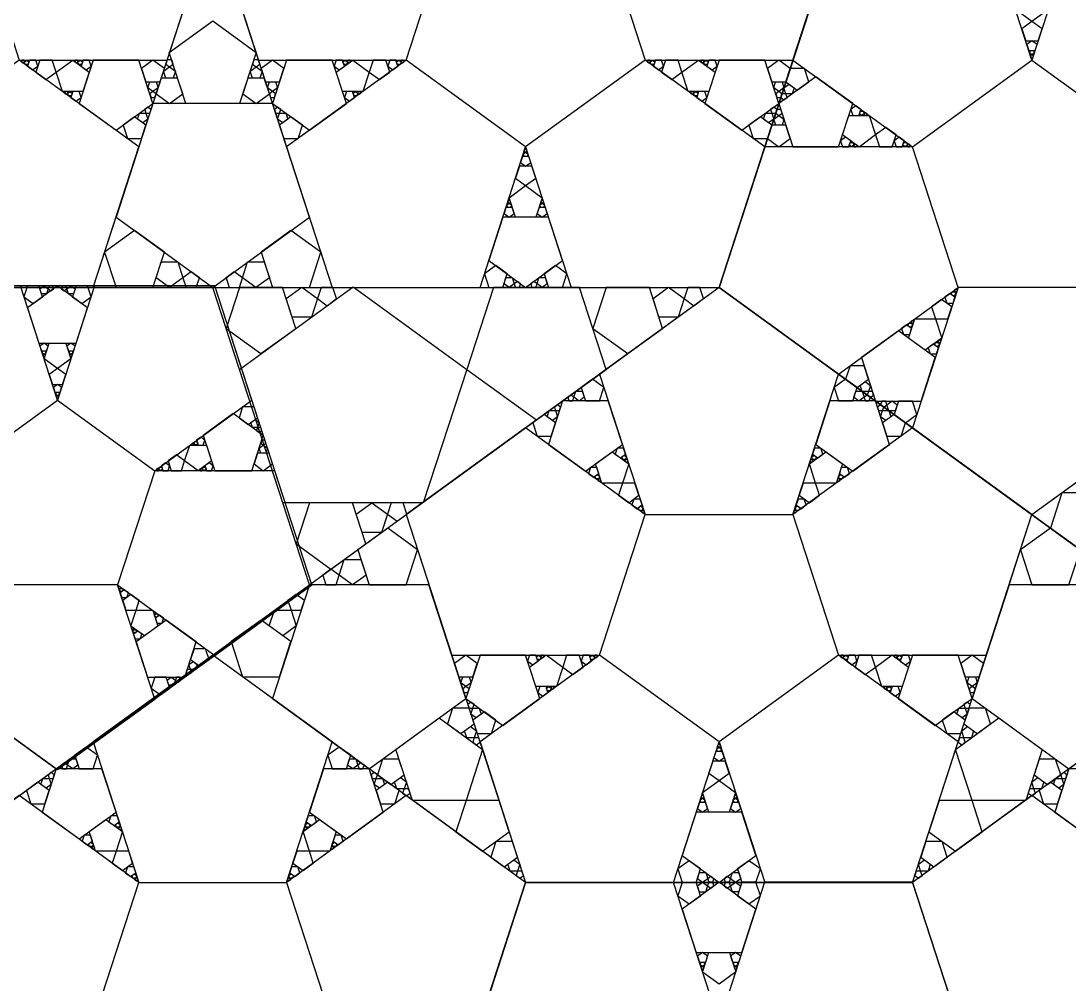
# Model space of a CAD drawing. Header units: inches. Extents: x -578 to 126, y -85 to 118.
# Drawn here: x -345.25 to -327.5, y -70.55 to -54.23 of the extents above; entities that cross this region are included whole.
import ezdxf

# ---------------------------------------------------------------- set-up
doc = ezdxf.new("R2010")
doc.units = ezdxf.units.IN
doc.header["$MEASUREMENT"] = 0
doc.layers.add('drawing', color=7, linetype='Continuous')

msp = doc.modelspace()

# ---------------------------------------------------------------- linework, layer by layer
for points in [[(-310.974, -42.43), (-305.674, -58.742), (-319.55, -68.823), (-333.425, -58.742), (-328.125, -42.43)], [(-337.952, -52.511), (-335.45, -52.511), (-334.676, -54.891), (-336.701, -56.362), (-338.725, -54.891)], [(-326.1, -56.362), (-326.874, -58.742), (-329.376, -58.742), (-330.149, -56.362), (-328.125, -54.892)], [(-343.613, -63.783), (-345.647, -63.783), (-346.276, -61.848), (-344.63, -60.652), (-342.984, -61.848)], [(-333.425, -66.444), (-335.45, -64.973), (-334.676, -62.593), (-332.174, -62.593), (-331.401, -64.973)], [(-339.977, -71.203), (-342.001, -72.674), (-344.025, -71.203), (-343.252, -68.823), (-340.75, -68.823)], [(-330.15, -68.823), (-328.125, -75.054), (-333.425, -78.905), (-338.725, -75.054), (-336.701, -68.823)]]:
    msp.add_lwpolyline(points, close=True)
at = {"layer": 'drawing'}
for points in [[(-328.125, -42.43), (-342.001, -32.349), (-355.877, -42.43), (-350.577, -58.742), (-333.425, -58.742)], [(-342.001, -32.349), (-355.877, -42.43), (-350.577, -58.742), (-333.425, -58.742), (-328.125, -42.43)], [(-310.973, -42.431), (-328.124, -42.43), (-333.425, -58.742), (-319.55, -68.824), (-305.674, -58.743)], [(-347.301, -48.661), (-352.601, -52.512), (-350.577, -58.742), (-344.025, -58.742), (-342.001, -52.512)], [(-347.301, -48.661), (-352.601, -52.511), (-350.577, -58.742), (-344.025, -58.742), (-342.001, -52.511)], [(-342.001, -52.512), (-339.977, -58.742), (-333.425, -58.742), (-331.401, -52.512), (-336.701, -48.661)], [(-342.001, -52.511), (-339.977, -58.742), (-333.425, -58.742), (-331.401, -52.511), (-336.701, -48.661)], [(-345.277, -54.891), (-342.774, -54.891), (-342.001, -52.511), (-344.025, -51.041), (-346.05, -52.511)], [(-337.952, -52.511), (-339.977, -51.041), (-342.001, -52.511), (-341.228, -54.891), (-338.725, -54.891)], [(-334.676, -54.891), (-332.174, -54.891), (-331.401, -52.511), (-333.425, -51.041), (-335.45, -52.511)], [(-324.849, -52.512), (-331.4, -52.512), (-333.425, -58.742), (-328.125, -62.593), (-322.825, -58.742)], [(-324.849, -52.512), (-331.4, -52.512), (-333.425, -58.742), (-328.125, -62.593), (-322.825, -58.742)], [(-328.125, -54.892), (-328.898, -52.512), (-331.4, -52.512), (-332.174, -54.891), (-330.149, -56.362)], [(-326.1, -56.362), (-324.076, -54.892), (-324.849, -52.512), (-327.352, -52.512), (-328.125, -54.892)], [(-327.844, -54.032), (-328.125, -54.236), (-328.406, -54.032), (-328.298, -53.702), (-327.951, -53.702)], [(-342.736, -54.762), (-342.001, -54.228), (-341.265, -54.762), (-341.546, -55.627), (-342.456, -55.627)], [(-327.952, -54.361), (-328.125, -54.236), (-328.297, -54.361), (-328.231, -54.564), (-328.018, -54.564)], [(-328.039, -54.626), (-328.125, -54.564), (-328.211, -54.626), (-328.178, -54.728), (-328.072, -54.728)], [(-328.086, -54.773), (-328.125, -54.801), (-328.164, -54.773), (-328.149, -54.728), (-328.101, -54.728)], [(-328.101, -54.819), (-328.125, -54.801), (-328.149, -54.819), (-328.14, -54.846), (-328.11, -54.846)], [(-347.301, -56.362), (-346.528, -58.742), (-344.025, -58.742), (-343.252, -56.362), (-345.277, -54.891)], [(-345.214, -54.937), (-345.191, -54.919), (-345.2, -54.891), (-345.229, -54.891), (-345.238, -54.919)], [(-345.176, -54.965), (-345.191, -54.919), (-345.152, -54.891), (-345.113, -54.919), (-345.128, -54.965)], [(-345.051, -55.055), (-344.965, -54.993), (-344.998, -54.891), (-345.104, -54.891), (-345.137, -54.993)], [(-344.825, -55.219), (-344.653, -55.094), (-344.719, -54.891), (-344.932, -54.891), (-344.998, -55.094)], [(-344.546, -55.424), (-344.653, -55.094), (-344.372, -54.89), (-344.091, -55.094), (-344.199, -55.424)], [(-344.308, -54.937), (-344.284, -54.919), (-344.293, -54.891), (-344.323, -54.891), (-344.332, -54.919)], [(-344.269, -54.965), (-344.284, -54.919), (-344.245, -54.891), (-344.207, -54.919), (-344.222, -54.965)], [(-343.639, -56.081), (-343.013, -55.627), (-343.252, -54.891), (-344.025, -54.891), (-344.264, -55.627)], [(-343.639, -56.081), (-343.013, -55.627), (-343.252, -54.891), (-344.025, -54.891), (-344.264, -55.627)], [(-344.144, -55.055), (-344.058, -54.993), (-344.091, -54.891), (-344.198, -54.891), (-344.231, -54.993)], [(-342.82, -55.032), (-343.013, -54.891), (-343.206, -55.032), (-343.133, -55.259), (-342.894, -55.259)], [(-342.836, -55.079), (-342.734, -55.005), (-342.633, -55.079), (-342.672, -55.198), (-342.797, -55.198)], [(-342.796, -54.96), (-342.734, -55.005), (-342.672, -54.96), (-342.696, -54.887), (-342.773, -54.887)], [(-341.369, -55.079), (-341.268, -55.005), (-341.166, -55.079), (-341.205, -55.198), (-341.33, -55.198)], [(-341.33, -54.96), (-341.268, -55.005), (-341.205, -54.96), (-341.229, -54.887), (-341.306, -54.887)], [(-340.795, -55.032), (-340.989, -54.891), (-341.182, -55.032), (-341.108, -55.259), (-340.869, -55.259)], [(-340.75, -54.891), (-340.989, -55.627), (-340.363, -56.081), (-339.738, -55.627), (-339.977, -54.891)], [(-338.725, -54.891), (-340.75, -56.362), (-339.977, -58.742), (-337.474, -58.742), (-336.701, -56.362)], [(-339.911, -54.891), (-339.944, -54.993), (-339.857, -55.055), (-339.771, -54.993), (-339.804, -54.891)], [(-339.63, -54.89), (-339.349, -55.094), (-339.456, -55.424), (-339.803, -55.424), (-339.911, -55.094)], [(-339.756, -54.891), (-339.718, -54.919), (-339.733, -54.965), (-339.78, -54.965), (-339.795, -54.919)], [(-339.709, -54.891), (-339.718, -54.919), (-339.694, -54.937), (-339.67, -54.919), (-339.679, -54.891)], [(-339.283, -54.891), (-339.349, -55.094), (-339.176, -55.219), (-339.004, -55.094), (-339.07, -54.891)], [(-339.004, -54.891), (-339.037, -54.993), (-338.951, -55.055), (-338.865, -54.993), (-338.898, -54.891)], [(-338.85, -54.891), (-338.811, -54.919), (-338.826, -54.965), (-338.874, -54.965), (-338.889, -54.919)], [(-338.802, -54.891), (-338.811, -54.919), (-338.787, -54.937), (-338.764, -54.919), (-338.773, -54.891)], [(-336.701, -56.362), (-335.928, -58.742), (-333.425, -58.742), (-332.652, -56.362), (-334.676, -54.891)], [(-334.614, -54.937), (-334.591, -54.919), (-334.6, -54.891), (-334.629, -54.891), (-334.638, -54.919)], [(-334.576, -54.965), (-334.591, -54.919), (-334.552, -54.891), (-334.513, -54.919), (-334.528, -54.965)], [(-334.451, -55.055), (-334.365, -54.993), (-334.398, -54.891), (-334.504, -54.891), (-334.537, -54.993)], [(-334.225, -55.219), (-334.053, -55.094), (-334.119, -54.891), (-334.332, -54.891), (-334.398, -55.094)], [(-333.946, -55.424), (-334.053, -55.094), (-333.772, -54.89), (-333.491, -55.094), (-333.598, -55.424)], [(-333.708, -54.937), (-333.684, -54.919), (-333.693, -54.891), (-333.722, -54.891), (-333.731, -54.919)], [(-333.669, -54.965), (-333.684, -54.919), (-333.645, -54.891), (-333.607, -54.919), (-333.621, -54.965)], [(-333.039, -56.081), (-332.413, -55.627), (-332.652, -54.891), (-333.425, -54.891), (-333.664, -55.627)], [(-333.039, -56.081), (-332.413, -55.627), (-332.652, -54.891), (-333.425, -54.891), (-333.664, -55.627)], [(-333.544, -55.055), (-333.458, -54.993), (-333.491, -54.891), (-333.598, -54.891), (-333.63, -54.993)], [(-332.22, -55.032), (-332.413, -54.891), (-332.606, -55.032), (-332.532, -55.259), (-332.294, -55.259)], [(-342.96, -55.463), (-342.734, -55.627), (-342.509, -55.463), (-342.595, -55.198), (-342.874, -55.198)], [(-341.493, -55.463), (-341.268, -55.627), (-341.042, -55.463), (-341.128, -55.198), (-341.407, -55.198)], [(-331.787, -55.172), (-332.413, -55.627), (-332.174, -56.362), (-331.401, -56.362), (-331.162, -55.627)], [(-331.787, -55.172), (-332.413, -55.627), (-332.174, -56.362), (-331.401, -56.362), (-331.162, -55.627)], [(-331.907, -55.259), (-331.98, -55.032), (-332.219, -55.032), (-332.293, -55.259), (-332.1, -55.4)], [(-342.926, -55.361), (-343.013, -55.424), (-343.1, -55.361), (-343.067, -55.259), (-342.959, -55.259)], [(-340.902, -55.361), (-340.989, -55.424), (-341.076, -55.361), (-341.042, -55.259), (-340.935, -55.259)], [(-332.326, -55.361), (-332.413, -55.424), (-332.5, -55.361), (-332.467, -55.259), (-332.359, -55.259)], [(-332.186, -55.463), (-332.294, -55.463), (-332.327, -55.361), (-332.24, -55.298), (-332.153, -55.361)], [(-344.481, -55.469), (-344.457, -55.452), (-344.466, -55.424), (-344.496, -55.424), (-344.505, -55.452)], [(-344.443, -55.498), (-344.457, -55.452), (-344.419, -55.424), (-344.38, -55.452), (-344.395, -55.498)], [(-344.318, -55.588), (-344.231, -55.526), (-344.264, -55.424), (-344.371, -55.424), (-344.404, -55.526)], [(-342.96, -55.463), (-343.013, -55.424), (-343.066, -55.463), (-343.046, -55.526), (-342.98, -55.526)], [(-340.935, -55.463), (-340.989, -55.424), (-341.042, -55.463), (-341.022, -55.526), (-340.956, -55.526)], [(-339.738, -55.424), (-339.77, -55.526), (-339.684, -55.588), (-339.598, -55.526), (-339.631, -55.424)], [(-339.583, -55.424), (-339.545, -55.452), (-339.559, -55.498), (-339.607, -55.498), (-339.622, -55.452)], [(-339.536, -55.424), (-339.545, -55.452), (-339.521, -55.469), (-339.497, -55.452), (-339.506, -55.424)], [(-333.881, -55.469), (-333.857, -55.452), (-333.866, -55.424), (-333.896, -55.424), (-333.905, -55.452)], [(-333.842, -55.498), (-333.857, -55.452), (-333.818, -55.424), (-333.78, -55.452), (-333.795, -55.498)], [(-333.717, -55.588), (-333.631, -55.526), (-333.664, -55.424), (-333.771, -55.424), (-333.804, -55.526)], [(-332.36, -55.463), (-332.413, -55.424), (-332.466, -55.463), (-332.446, -55.526), (-332.38, -55.526)], [(-332.273, -55.526), (-332.294, -55.463), (-332.359, -55.463), (-332.38, -55.526), (-332.327, -55.564)], [(-343.639, -57.552), (-342.001, -58.742), (-340.363, -57.552), (-340.989, -55.627), (-343.013, -55.627)], [(-343.639, -57.552), (-342.001, -58.742), (-340.363, -57.552), (-340.989, -55.627), (-343.013, -55.627)], [(-343.153, -55.728), (-343.132, -55.791), (-343.066, -55.791), (-343.046, -55.728), (-343.099, -55.689)], [(-340.935, -55.791), (-340.87, -55.791), (-340.849, -55.728), (-340.903, -55.689), (-340.956, -55.728)], [(-332.552, -55.728), (-332.532, -55.791), (-332.466, -55.791), (-332.446, -55.728), (-332.499, -55.689)], [(-332.466, -55.791), (-332.413, -55.829), (-332.359, -55.791), (-332.38, -55.728), (-332.446, -55.728)], [(-331.108, -55.666), (-331.194, -55.728), (-331.162, -55.829), (-331.055, -55.829), (-331.022, -55.728)], [(-343.519, -55.995), (-343.445, -56.222), (-343.206, -56.222), (-343.133, -55.995), (-343.326, -55.854)], [(-343.24, -55.791), (-343.132, -55.791), (-343.099, -55.893), (-343.186, -55.956), (-343.273, -55.893)], [(-340.903, -55.893), (-340.87, -55.791), (-340.762, -55.791), (-340.729, -55.893), (-340.816, -55.956)], [(-340.795, -56.222), (-340.556, -56.222), (-340.483, -55.995), (-340.676, -55.854), (-340.869, -55.995)], [(-332.919, -55.995), (-332.845, -56.222), (-332.606, -56.222), (-332.532, -55.995), (-332.726, -55.854)], [(-332.639, -55.791), (-332.532, -55.791), (-332.499, -55.893), (-332.586, -55.956), (-332.673, -55.893)], [(-332.5, -55.892), (-332.413, -55.829), (-332.326, -55.892), (-332.359, -55.995), (-332.466, -55.995)], [(-330.88, -55.829), (-330.773, -56.16), (-331.054, -56.364), (-331.335, -56.16), (-331.227, -55.829)], [(-330.983, -55.756), (-330.969, -55.802), (-331.007, -55.83), (-331.046, -55.802), (-331.031, -55.756)], [(-330.945, -55.784), (-330.969, -55.802), (-330.96, -55.829), (-330.93, -55.829), (-330.921, -55.802)], [(-332.606, -56.222), (-332.413, -56.362), (-332.219, -56.222), (-332.293, -55.995), (-332.532, -55.995)], [(-330.6, -56.035), (-330.773, -56.16), (-330.707, -56.362), (-330.494, -56.362), (-330.428, -56.16)], [(-331.281, -56.198), (-331.368, -56.261), (-331.335, -56.362), (-331.228, -56.362), (-331.195, -56.261)], [(-330.375, -56.198), (-330.461, -56.261), (-330.428, -56.362), (-330.322, -56.362), (-330.289, -56.261)], [(-336.725, -56.435), (-336.701, -56.452), (-336.677, -56.435), (-336.686, -56.407), (-336.716, -56.407)], [(-330.149, -56.362), (-332.652, -56.362), (-333.425, -58.742), (-331.401, -60.213), (-329.376, -58.742)], [(-331.157, -56.289), (-331.142, -56.334), (-331.18, -56.363), (-331.219, -56.334), (-331.204, -56.289)], [(-331.118, -56.317), (-331.142, -56.334), (-331.133, -56.362), (-331.103, -56.362), (-331.094, -56.334)], [(-330.25, -56.289), (-330.235, -56.334), (-330.274, -56.363), (-330.313, -56.334), (-330.298, -56.289)], [(-330.211, -56.317), (-330.235, -56.334), (-330.226, -56.362), (-330.197, -56.362), (-330.188, -56.334)], [(-336.787, -56.627), (-336.701, -56.69), (-336.615, -56.627), (-336.648, -56.526), (-336.754, -56.526)], [(-336.74, -56.481), (-336.701, -56.452), (-336.662, -56.481), (-336.677, -56.526), (-336.725, -56.526)], [(-336.873, -56.893), (-336.701, -57.018), (-336.528, -56.893), (-336.594, -56.69), (-336.807, -56.69)], [(-336.982, -57.222), (-336.701, -57.018), (-336.42, -57.222), (-336.527, -57.552), (-336.875, -57.552)], [(-337.02, -57.343), (-336.981, -57.315), (-336.942, -57.343), (-336.957, -57.388), (-337.005, -57.388)], [(-337.005, -57.297), (-336.981, -57.315), (-336.957, -57.297), (-336.966, -57.27), (-336.996, -57.27)], [(-336.459, -57.343), (-336.421, -57.315), (-336.382, -57.343), (-336.397, -57.388), (-336.445, -57.388)], [(-336.444, -57.297), (-336.421, -57.315), (-336.397, -57.297), (-336.406, -57.27), (-336.435, -57.27)], [(-337.067, -57.49), (-336.981, -57.552), (-336.895, -57.49), (-336.928, -57.388), (-337.034, -57.388)], [(-336.507, -57.49), (-336.421, -57.552), (-336.335, -57.49), (-336.367, -57.388), (-336.474, -57.388)], [(-337.326, -58.288), (-336.701, -58.742), (-336.075, -58.288), (-336.314, -57.552), (-337.088, -57.552)], [(-337.326, -58.288), (-336.701, -58.742), (-336.075, -58.288), (-336.314, -57.552), (-337.088, -57.552)], [(-343.326, -57.779), (-343.832, -58.147), (-343.639, -58.742), (-343.013, -58.742), (-342.82, -58.147)], [(-340.363, -58.742), (-340.17, -58.147), (-340.676, -57.779), (-341.182, -58.147), (-340.989, -58.742)], [(-342.592, -58.311), (-342.505, -58.578), (-342.733, -58.743), (-342.96, -58.578), (-342.873, -58.311)], [(-341.269, -58.743), (-341.497, -58.578), (-341.41, -58.311), (-341.129, -58.311), (-341.042, -58.578)], [(-337.207, -58.374), (-337.4, -58.515), (-337.326, -58.742), (-337.088, -58.742), (-337.014, -58.515)], [(-336.075, -58.742), (-336.001, -58.515), (-336.195, -58.374), (-336.388, -58.515), (-336.314, -58.742)], [(-342.366, -58.477), (-342.505, -58.578), (-342.452, -58.742), (-342.28, -58.742), (-342.226, -58.578)], [(-341.55, -58.742), (-341.497, -58.578), (-341.636, -58.477), (-341.775, -58.578), (-341.722, -58.742)], [(-336.927, -58.577), (-336.894, -58.68), (-336.98, -58.743), (-337.067, -58.68), (-337.034, -58.577)], [(-336.421, -58.743), (-336.508, -58.68), (-336.475, -58.577), (-336.368, -58.577), (-336.335, -58.68)], [(-340.321, -63.783), (-341.967, -58.717), (-347.293, -58.717), (-348.939, -63.783), (-344.63, -66.913)], [(-347.301, -58.742), (-348.939, -63.783), (-344.651, -66.898), (-340.363, -63.783), (-342.001, -58.742)], [(-347.301, -58.742), (-348.939, -63.783), (-344.651, -66.898), (-340.363, -63.783), (-342.001, -58.742)], [(-344.63, -60.652), (-345.259, -58.717), (-347.293, -58.717), (-347.922, -60.652), (-346.276, -61.848)], [(-333.425, -58.742), (-347.301, -68.823), (-342.001, -85.135), (-324.85, -85.135), (-319.55, -68.823)], [(-333.425, -58.742), (-347.301, -68.823), (-342.001, -85.135), (-324.85, -85.135), (-319.549, -68.823)], [(-345.139, -58.717), (-345.199, -58.902), (-345.041, -59.016), (-344.884, -58.902), (-344.944, -58.717)], [(-344.121, -59.087), (-344.63, -58.717), (-345.139, -59.087), (-344.944, -59.685), (-344.316, -59.685)], [(-344.121, -59.087), (-344.63, -58.717), (-345.139, -59.087), (-344.944, -59.685), (-344.316, -59.685)], [(-344.857, -58.717), (-344.787, -58.768), (-344.814, -58.851), (-344.901, -58.851), (-344.928, -58.768)], [(-344.77, -58.717), (-344.787, -58.768), (-344.743, -58.8), (-344.7, -58.768), (-344.717, -58.717)], [(-342.984, -61.848), (-341.338, -60.652), (-341.967, -58.717), (-344.001, -58.717), (-344.63, -60.652)], [(-344.517, -58.8), (-344.473, -58.768), (-344.49, -58.717), (-344.543, -58.717), (-344.56, -58.768)], [(-344.446, -58.851), (-344.473, -58.768), (-344.403, -58.717), (-344.332, -58.768), (-344.359, -58.851)], [(-344.219, -59.016), (-344.061, -58.902), (-344.121, -58.717), (-344.316, -58.717), (-344.376, -58.902)], [(-341.55, -58.742), (-341.775, -59.436), (-341.185, -59.865), (-340.594, -59.436), (-340.82, -58.742)], [(-339.624, -58.732), (-337.699, -60.131), (-338.434, -62.394), (-340.814, -62.394), (-341.55, -60.131)], [(-340.493, -58.741), (-340.227, -58.933), (-340.329, -59.245), (-340.656, -59.245), (-340.758, -58.933)], [(-340.165, -58.742), (-340.227, -58.933), (-340.065, -59.052), (-339.902, -58.933), (-339.964, -58.742)], [(-330.15, -68.823), (-328.125, -62.593), (-333.425, -58.742), (-338.725, -62.593), (-336.701, -68.823)], [(-330.15, -68.823), (-328.125, -62.593), (-333.425, -58.742), (-338.725, -62.593), (-336.701, -68.823)], [(-337.247, -58.742), (-337.699, -60.131), (-336.517, -60.989), (-335.336, -60.131), (-335.787, -58.742)], [(-336.84, -58.641), (-336.894, -58.68), (-336.873, -58.742), (-336.807, -58.742), (-336.787, -58.68)], [(-336.529, -58.742), (-336.508, -58.68), (-336.561, -58.641), (-336.615, -58.68), (-336.594, -58.742)], [(-335.336, -58.742), (-335.561, -59.436), (-334.971, -59.865), (-334.381, -59.436), (-334.606, -58.742)], [(-332.174, -62.593), (-331.401, -60.213), (-333.425, -58.742), (-335.45, -60.213), (-334.676, -62.593)], [(-334.279, -58.741), (-334.014, -58.933), (-334.115, -59.245), (-334.443, -59.245), (-334.544, -58.933)], [(-333.952, -58.742), (-334.014, -58.933), (-333.851, -59.052), (-333.688, -58.933), (-333.75, -58.742)], [(-329.376, -58.742), (-330.149, -61.122), (-328.125, -62.593), (-326.101, -61.122), (-326.874, -58.742)], [(-329.602, -58.906), (-329.569, -59.007), (-329.462, -59.007), (-329.429, -58.906), (-329.516, -58.843)], [(-329.477, -58.815), (-329.429, -58.815), (-329.414, -58.861), (-329.453, -58.889), (-329.492, -58.861)], [(-329.438, -58.787), (-329.429, -58.815), (-329.4, -58.815), (-329.391, -58.787), (-329.415, -58.77)], [(-329.827, -59.07), (-329.761, -59.273), (-329.548, -59.273), (-329.483, -59.07), (-329.655, -58.945)], [(-330.109, -59.273), (-329.761, -59.273), (-329.654, -59.603), (-329.935, -59.807), (-330.216, -59.603)], [(-330.335, -59.439), (-330.302, -59.54), (-330.196, -59.54), (-330.163, -59.439), (-330.249, -59.376)], [(-330.21, -59.348), (-330.163, -59.348), (-330.148, -59.394), (-330.187, -59.422), (-330.225, -59.394)], [(-330.172, -59.32), (-330.163, -59.348), (-330.133, -59.348), (-330.124, -59.32), (-330.148, -59.303)], [(-331.014, -59.932), (-330.775, -60.668), (-330.002, -60.668), (-329.763, -59.932), (-330.388, -59.478)], [(-331.014, -59.932), (-330.775, -60.668), (-330.002, -60.668), (-329.763, -59.932), (-330.388, -59.478)], [(-329.718, -59.65), (-329.709, -59.677), (-329.68, -59.677), (-329.671, -59.65), (-329.695, -59.632)], [(-344.788, -59.736), (-344.858, -59.685), (-344.928, -59.736), (-344.901, -59.818), (-344.814, -59.818)], [(-344.826, -59.855), (-344.858, -59.878), (-344.889, -59.855), (-344.877, -59.818), (-344.838, -59.818)], [(-344.402, -59.953), (-344.63, -60.119), (-344.858, -59.953), (-344.771, -59.685), (-344.489, -59.685)], [(-344.332, -59.736), (-344.402, -59.685), (-344.472, -59.736), (-344.446, -59.818), (-344.359, -59.818)], [(-344.371, -59.855), (-344.402, -59.878), (-344.434, -59.855), (-344.422, -59.818), (-344.383, -59.818)], [(-329.882, -59.768), (-329.849, -59.87), (-329.742, -59.87), (-329.71, -59.768), (-329.796, -59.706)], [(-329.757, -59.677), (-329.709, -59.677), (-329.695, -59.723), (-329.733, -59.751), (-329.772, -59.723)], [(-344.838, -59.892), (-344.858, -59.878), (-344.877, -59.892), (-344.87, -59.915), (-344.846, -59.915)], [(-344.383, -59.892), (-344.402, -59.878), (-344.422, -59.892), (-344.414, -59.915), (-344.39, -59.915)], [(-344.49, -60.221), (-344.63, -60.119), (-344.77, -60.221), (-344.717, -60.386), (-344.543, -60.386)], [(-330.968, -60.073), (-331.207, -60.073), (-331.281, -60.3), (-331.088, -60.44), (-330.895, -60.3)], [(-335.45, -60.667), (-335.376, -60.44), (-335.569, -60.3), (-335.763, -60.44), (-335.689, -60.667)], [(-331.281, -60.3), (-331.475, -60.44), (-331.401, -60.667), (-331.162, -60.667), (-331.088, -60.44)], [(-330.861, -60.402), (-330.894, -60.504), (-331.001, -60.504), (-331.035, -60.402), (-330.948, -60.339)], [(-344.56, -60.437), (-344.63, -60.386), (-344.7, -60.437), (-344.673, -60.519), (-344.587, -60.519)], [(-344.599, -60.556), (-344.63, -60.579), (-344.661, -60.556), (-344.649, -60.519), (-344.611, -60.519)], [(-335.796, -60.668), (-335.883, -60.605), (-335.849, -60.503), (-335.742, -60.503), (-335.709, -60.605)], [(-331.001, -60.503), (-330.968, -60.605), (-331.055, -60.668), (-331.142, -60.605), (-331.108, -60.503)], [(-330.828, -60.504), (-330.894, -60.504), (-330.914, -60.566), (-330.861, -60.605), (-330.808, -60.566)], [(-344.611, -60.593), (-344.63, -60.579), (-344.649, -60.593), (-344.642, -60.615), (-344.618, -60.615)], [(-335.302, -60.667), (-336.075, -60.667), (-336.314, -61.403), (-335.689, -61.857), (-335.063, -61.403)], [(-335.302, -60.667), (-336.075, -60.667), (-336.314, -61.403), (-335.689, -61.857), (-335.063, -61.403)], [(-335.903, -60.667), (-335.883, -60.605), (-335.936, -60.566), (-335.989, -60.605), (-335.969, -60.667)], [(-330.536, -61.403), (-330.775, -60.667), (-331.548, -60.667), (-331.787, -61.403), (-331.162, -61.857)], [(-330.536, -61.403), (-330.775, -60.667), (-331.548, -60.667), (-331.787, -61.403), (-331.162, -61.857)], [(-330.915, -60.566), (-330.968, -60.605), (-330.948, -60.667), (-330.882, -60.667), (-330.861, -60.605)], [(-330.636, -60.769), (-330.582, -60.73), (-330.603, -60.668), (-330.669, -60.668), (-330.689, -60.73)], [(-330.549, -60.832), (-330.582, -60.73), (-330.496, -60.667), (-330.409, -60.73), (-330.442, -60.832)], [(-330.269, -61.035), (-330.076, -60.895), (-330.149, -60.668), (-330.388, -60.668), (-330.462, -60.895)], [(-341.338, -61.848), (-341.144, -61.25), (-341.653, -60.88), (-342.161, -61.25), (-341.967, -61.848)], [(-341.301, -60.766), (-341.495, -60.766), (-341.556, -60.951), (-341.398, -61.065), (-341.241, -60.951)], [(-336.302, -60.831), (-336.194, -60.831), (-336.161, -60.933), (-336.248, -60.996), (-336.335, -60.933)], [(-336.215, -60.769), (-336.194, -60.831), (-336.129, -60.831), (-336.108, -60.769), (-336.161, -60.73)], [(-330.722, -60.831), (-330.656, -60.831), (-330.636, -60.769), (-330.689, -60.73), (-330.742, -60.769)], [(-330.689, -60.933), (-330.656, -60.831), (-330.549, -60.831), (-330.516, -60.933), (-330.603, -60.996)], [(-341.214, -61.034), (-341.241, -61.117), (-341.328, -61.117), (-341.355, -61.034), (-341.284, -60.983)], [(-336.581, -61.035), (-336.508, -61.262), (-336.269, -61.262), (-336.195, -61.035), (-336.388, -60.895)], [(-330.582, -61.262), (-330.343, -61.262), (-330.269, -61.035), (-330.462, -60.895), (-330.656, -61.035)], [(-341.187, -61.117), (-341.241, -61.117), (-341.257, -61.168), (-341.214, -61.199), (-341.171, -61.168)], [(-334.676, -62.593), (-336.701, -61.122), (-338.725, -62.593), (-337.952, -64.973), (-335.45, -64.973)], [(-331.401, -64.973), (-328.898, -64.973), (-328.125, -62.593), (-330.15, -61.122), (-332.174, -62.593)], [(-342.249, -61.849), (-342.477, -61.683), (-342.39, -61.415), (-342.108, -61.415), (-342.02, -61.683)], [(-342.325, -61.415), (-342.318, -61.392), (-342.337, -61.378), (-342.357, -61.392), (-342.349, -61.415)], [(-342.287, -61.415), (-342.318, -61.392), (-342.306, -61.355), (-342.267, -61.355), (-342.255, -61.392)], [(-342.161, -61.415), (-342.134, -61.332), (-342.205, -61.281), (-342.275, -61.332), (-342.248, -61.415)], [(-341.215, -61.466), (-341.144, -61.415), (-341.073, -61.466), (-341.1, -61.549), (-341.188, -61.549)], [(-341.187, -61.383), (-341.144, -61.415), (-341.101, -61.383), (-341.117, -61.332), (-341.171, -61.332)], [(-342.531, -61.848), (-342.477, -61.683), (-342.617, -61.581), (-342.758, -61.683), (-342.704, -61.848)], [(-341.301, -61.734), (-341.144, -61.848), (-340.987, -61.734), (-341.047, -61.549), (-341.241, -61.549)], [(-334.954, -61.732), (-335.062, -62.062), (-335.409, -62.062), (-335.516, -61.732), (-335.235, -61.528)], [(-335.043, -61.465), (-335.149, -61.465), (-335.182, -61.567), (-335.096, -61.629), (-335.01, -61.567)], [(-334.995, -61.612), (-335.01, -61.658), (-335.057, -61.658), (-335.072, -61.612), (-335.034, -61.584)], [(-331.441, -62.062), (-331.789, -62.062), (-331.896, -61.732), (-331.615, -61.528), (-331.334, -61.732)], [(-331.793, -61.658), (-331.841, -61.658), (-331.856, -61.612), (-331.817, -61.584), (-331.778, -61.612)], [(-331.668, -61.567), (-331.701, -61.465), (-331.808, -61.465), (-331.841, -61.567), (-331.755, -61.629)], [(-342.758, -61.848), (-342.731, -61.766), (-342.801, -61.715), (-342.871, -61.766), (-342.844, -61.848)], [(-342.02, -61.848), (-341.994, -61.766), (-342.064, -61.715), (-342.134, -61.766), (-342.107, -61.848)], [(-334.98, -61.658), (-335.01, -61.658), (-335.019, -61.685), (-334.995, -61.703), (-334.971, -61.685)], [(-331.832, -61.685), (-331.841, -61.658), (-331.87, -61.658), (-331.879, -61.685), (-331.856, -61.703)], [(-343.613, -63.783), (-341.967, -64.978), (-340.321, -63.783), (-340.95, -61.848), (-342.984, -61.848)], [(-342.922, -61.848), (-342.914, -61.825), (-342.934, -61.811), (-342.953, -61.825), (-342.946, -61.848)], [(-342.883, -61.848), (-342.914, -61.825), (-342.902, -61.788), (-342.863, -61.788), (-342.851, -61.825)], [(-342.185, -61.848), (-342.177, -61.825), (-342.197, -61.811), (-342.216, -61.825), (-342.209, -61.848)], [(-342.146, -61.848), (-342.177, -61.825), (-342.165, -61.788), (-342.126, -61.788), (-342.114, -61.825)], [(-335.496, -61.795), (-335.603, -61.795), (-335.635, -61.896), (-335.549, -61.959), (-335.463, -61.896)], [(-335.448, -61.941), (-335.463, -61.987), (-335.511, -61.987), (-335.526, -61.941), (-335.487, -61.913)], [(-331.34, -61.987), (-331.388, -61.987), (-331.402, -61.941), (-331.364, -61.913), (-331.325, -61.941)], [(-331.215, -61.896), (-331.248, -61.795), (-331.355, -61.795), (-331.387, -61.896), (-331.301, -61.959)], [(-335.434, -61.987), (-335.463, -61.987), (-335.472, -62.015), (-335.448, -62.032), (-335.425, -62.015)], [(-334.849, -62.062), (-335.062, -62.062), (-335.128, -62.265), (-334.955, -62.39), (-334.783, -62.265)], [(-331.723, -62.265), (-331.789, -62.062), (-332.002, -62.062), (-332.068, -62.265), (-331.895, -62.39)], [(-331.379, -62.015), (-331.388, -61.987), (-331.417, -61.987), (-331.426, -62.015), (-331.402, -62.032)], [(-326.993, -62.225), (-327.619, -62.225), (-327.812, -62.82), (-327.306, -63.188), (-326.8, -62.82)], [(-340.363, -62.394), (-340.589, -63.089), (-339.998, -63.518), (-339.408, -63.089), (-339.633, -62.394)], [(-339.306, -62.393), (-339.041, -62.586), (-339.142, -62.897), (-339.47, -62.897), (-339.571, -62.586)], [(-338.979, -62.394), (-339.041, -62.586), (-338.878, -62.704), (-338.715, -62.586), (-338.777, -62.394)], [(-334.763, -62.328), (-334.869, -62.328), (-334.902, -62.429), (-334.816, -62.492), (-334.73, -62.429)], [(-334.715, -62.474), (-334.73, -62.52), (-334.777, -62.52), (-334.792, -62.474), (-334.753, -62.446)], [(-332.073, -62.52), (-332.121, -62.52), (-332.136, -62.474), (-332.097, -62.446), (-332.058, -62.474)], [(-331.949, -62.429), (-331.981, -62.328), (-332.088, -62.328), (-332.121, -62.429), (-332.035, -62.492)], [(-334.7, -62.52), (-334.73, -62.52), (-334.739, -62.548), (-334.715, -62.565), (-334.691, -62.548)], [(-332.112, -62.548), (-332.121, -62.52), (-332.15, -62.52), (-332.159, -62.548), (-332.136, -62.565)], [(-338.725, -63.783), (-338.532, -63.188), (-339.038, -62.82), (-339.544, -63.188), (-339.351, -63.783)], [(-327.812, -62.82), (-328.319, -63.188), (-328.125, -63.783), (-327.5, -63.783), (-327.306, -63.188)], [(-339.631, -63.784), (-339.859, -63.619), (-339.772, -63.352), (-339.491, -63.352), (-339.404, -63.619)], [(-339.912, -63.783), (-339.859, -63.619), (-339.998, -63.517), (-340.138, -63.619), (-340.084, -63.783)], [(-345.647, -63.783), (-346.276, -65.717), (-344.63, -66.913), (-342.984, -65.717), (-343.613, -63.783)], [(-343.593, -63.842), (-343.57, -63.842), (-343.562, -63.819), (-343.582, -63.805), (-343.601, -63.819)], [(-343.582, -63.879), (-343.57, -63.842), (-343.531, -63.842), (-343.519, -63.879), (-343.55, -63.902)], [(-343.543, -63.998), (-343.456, -63.998), (-343.429, -63.916), (-343.499, -63.865), (-343.57, -63.916)], [(-338.339, -63.783), (-340.363, -63.783), (-340.989, -65.708), (-339.351, -66.898), (-337.713, -65.708)], [(-325.862, -65.708), (-326.487, -63.783), (-328.512, -63.783), (-329.137, -65.708), (-327.5, -66.898)], [(-325.862, -65.708), (-326.487, -63.783), (-328.512, -63.783), (-329.137, -65.708), (-327.5, -66.898)], [(-343.473, -64.214), (-343.3, -64.214), (-343.246, -64.049), (-343.386, -63.947), (-343.526, -64.049)], [(-340.728, -64.048), (-340.675, -64.212), (-340.503, -64.212), (-340.449, -64.048), (-340.589, -63.947)], [(-343.387, -64.482), (-343.3, -64.214), (-343.017, -64.214), (-342.93, -64.482), (-343.158, -64.648)], [(-342.997, -64.275), (-342.973, -64.275), (-342.966, -64.253), (-342.985, -64.239), (-343.005, -64.253)], [(-340.956, -64.212), (-340.675, -64.212), (-340.588, -64.479), (-340.815, -64.644), (-341.043, -64.479)], [(-343.104, -65.348), (-342.476, -65.348), (-342.281, -64.75), (-342.79, -64.381), (-343.298, -64.75)], [(-343.104, -65.348), (-342.476, -65.348), (-342.281, -64.75), (-342.79, -64.381), (-343.298, -64.75)], [(-342.985, -64.312), (-342.973, -64.275), (-342.935, -64.275), (-342.923, -64.312), (-342.954, -64.335)], [(-342.947, -64.431), (-342.86, -64.431), (-342.833, -64.349), (-342.903, -64.298), (-342.973, -64.349)], [(-341.688, -64.745), (-341.495, -65.34), (-340.869, -65.34), (-340.676, -64.745), (-341.182, -64.378)], [(-343.366, -64.543), (-343.342, -64.543), (-343.335, -64.52), (-343.354, -64.506), (-343.373, -64.52)], [(-343.354, -64.58), (-343.342, -64.543), (-343.303, -64.543), (-343.291, -64.58), (-343.322, -64.603)], [(-343.315, -64.699), (-343.228, -64.699), (-343.202, -64.617), (-343.272, -64.566), (-343.342, -64.617)], [(-342.064, -65.049), (-342.124, -64.864), (-342.318, -64.864), (-342.378, -65.049), (-342.221, -65.163)], [(-336.701, -68.823), (-342.001, -64.973), (-347.301, -68.823), (-345.277, -75.054), (-338.725, -75.054)], [(-336.701, -68.823), (-342.001, -64.973), (-347.301, -68.823), (-345.277, -75.054), (-338.725, -75.054)], [(-340.75, -68.823), (-339.977, -66.443), (-342.001, -64.973), (-344.025, -66.443), (-343.252, -68.823)], [(-342.292, -65.215), (-342.379, -65.215), (-342.406, -65.132), (-342.335, -65.08), (-342.265, -65.132)], [(-337.52, -65.113), (-337.713, -64.973), (-337.906, -65.113), (-337.833, -65.34), (-337.594, -65.34)], [(-337.474, -64.973), (-337.713, -65.708), (-337.088, -66.163), (-336.462, -65.708), (-336.701, -64.973)], [(-337.474, -64.973), (-337.713, -65.708), (-337.088, -66.163), (-336.462, -65.708), (-336.701, -64.973)], [(-335.45, -64.973), (-337.474, -66.444), (-336.701, -68.823), (-334.199, -68.823), (-333.425, -66.444)], [(-336.635, -64.973), (-336.668, -65.074), (-336.582, -65.137), (-336.496, -65.074), (-336.529, -64.973)], [(-336.354, -64.971), (-336.073, -65.175), (-336.18, -65.506), (-336.528, -65.506), (-336.635, -65.175)], [(-336.481, -64.972), (-336.442, -65.001), (-336.457, -65.046), (-336.505, -65.046), (-336.52, -65.001)], [(-336.433, -64.973), (-336.442, -65.001), (-336.418, -65.018), (-336.395, -65.001), (-336.404, -64.973)], [(-336.007, -64.973), (-336.073, -65.175), (-335.901, -65.3), (-335.728, -65.175), (-335.794, -64.973)], [(-335.728, -64.973), (-335.761, -65.074), (-335.675, -65.137), (-335.589, -65.074), (-335.622, -64.973)], [(-335.574, -64.972), (-335.536, -65.001), (-335.55, -65.046), (-335.598, -65.046), (-335.613, -65.001)], [(-335.526, -64.973), (-335.536, -65.001), (-335.512, -65.018), (-335.488, -65.001), (-335.497, -64.973)], [(-333.425, -66.444), (-332.652, -68.823), (-330.15, -68.823), (-329.376, -66.444), (-331.401, -64.973)], [(-331.339, -65.018), (-331.315, -65.001), (-331.324, -64.973), (-331.353, -64.973), (-331.362, -65.001)], [(-331.3, -65.046), (-331.315, -65.001), (-331.276, -64.972), (-331.238, -65.001), (-331.252, -65.046)], [(-331.175, -65.137), (-331.089, -65.074), (-331.122, -64.973), (-331.229, -64.973), (-331.261, -65.074)], [(-330.95, -65.3), (-330.777, -65.175), (-330.843, -64.973), (-331.056, -64.973), (-331.122, -65.175)], [(-330.67, -65.506), (-330.777, -65.175), (-330.496, -64.971), (-330.215, -65.175), (-330.323, -65.506)], [(-330.432, -65.018), (-330.408, -65.001), (-330.417, -64.973), (-330.447, -64.973), (-330.456, -65.001)], [(-330.394, -65.046), (-330.408, -65.001), (-330.37, -64.972), (-330.331, -65.001), (-330.346, -65.046)], [(-329.763, -66.163), (-329.137, -65.708), (-329.376, -64.973), (-330.15, -64.973), (-330.389, -65.708)], [(-330.269, -65.137), (-330.183, -65.074), (-330.215, -64.973), (-330.322, -64.973), (-330.355, -65.074)], [(-328.125, -75.054), (-321.574, -75.054), (-319.549, -68.823), (-324.85, -64.973), (-330.15, -68.823)], [(-328.125, -75.054), (-321.574, -75.054), (-319.549, -68.823), (-324.85, -64.973), (-330.15, -68.823)], [(-328.944, -65.113), (-329.137, -64.973), (-329.331, -65.113), (-329.257, -65.34), (-329.018, -65.34)], [(-342.362, -65.266), (-342.379, -65.215), (-342.432, -65.215), (-342.449, -65.266), (-342.406, -65.297)], [(-342.984, -65.348), (-343.044, -65.533), (-342.887, -65.647), (-342.73, -65.533), (-342.79, -65.348)], [(-342.703, -65.348), (-342.632, -65.399), (-342.659, -65.482), (-342.746, -65.482), (-342.773, -65.399)], [(-342.616, -65.348), (-342.632, -65.399), (-342.589, -65.43), (-342.546, -65.399), (-342.562, -65.348)], [(-337.626, -65.442), (-337.713, -65.506), (-337.8, -65.442), (-337.767, -65.34), (-337.659, -65.34)], [(-329.051, -65.442), (-329.137, -65.506), (-329.224, -65.442), (-329.191, -65.34), (-329.084, -65.34)], [(-337.66, -65.544), (-337.713, -65.506), (-337.766, -65.544), (-337.746, -65.607), (-337.68, -65.607)], [(-336.462, -65.506), (-336.495, -65.607), (-336.409, -65.669), (-336.323, -65.607), (-336.355, -65.506)], [(-336.308, -65.505), (-336.269, -65.533), (-336.284, -65.579), (-336.332, -65.579), (-336.346, -65.533)], [(-336.26, -65.506), (-336.269, -65.533), (-336.245, -65.551), (-336.222, -65.533), (-336.231, -65.506)], [(-330.605, -65.551), (-330.582, -65.533), (-330.591, -65.506), (-330.62, -65.506), (-330.629, -65.533)], [(-330.567, -65.579), (-330.582, -65.533), (-330.543, -65.505), (-330.504, -65.533), (-330.519, -65.579)], [(-330.442, -65.669), (-330.356, -65.607), (-330.389, -65.506), (-330.495, -65.506), (-330.528, -65.607)], [(-329.084, -65.544), (-329.137, -65.506), (-329.191, -65.544), (-329.17, -65.607), (-329.104, -65.607)], [(-337.66, -65.872), (-337.594, -65.872), (-337.574, -65.809), (-337.627, -65.771), (-337.68, -65.809)], [(-329.277, -65.809), (-329.256, -65.872), (-329.191, -65.872), (-329.17, -65.809), (-329.224, -65.771)], [(-337.66, -65.872), (-337.939, -65.872), (-338.025, -66.137), (-337.799, -66.301), (-337.574, -66.137)], [(-337.627, -65.974), (-337.594, -65.872), (-337.487, -65.872), (-337.454, -65.974), (-337.54, -66.037)], [(-337.52, -66.303), (-337.281, -66.303), (-337.207, -66.076), (-337.4, -65.935), (-337.594, -66.076)], [(-329.644, -66.076), (-329.57, -66.303), (-329.331, -66.303), (-329.257, -66.076), (-329.45, -65.935)], [(-329.364, -65.872), (-329.256, -65.872), (-329.223, -65.974), (-329.31, -66.037), (-329.397, -65.974)], [(-328.826, -66.137), (-328.912, -65.872), (-329.191, -65.872), (-329.277, -66.137), (-329.051, -66.301)], [(-337.429, -66.57), (-337.71, -67.435), (-338.619, -67.435), (-338.9, -66.57), (-338.164, -66.036)], [(-337.535, -66.256), (-337.573, -66.375), (-337.698, -66.375), (-337.737, -66.256), (-337.636, -66.182)], [(-328.232, -67.435), (-329.141, -67.435), (-329.422, -66.57), (-328.686, -66.036), (-327.951, -66.57)], [(-329.152, -66.375), (-329.277, -66.375), (-329.316, -66.256), (-329.215, -66.182), (-329.113, -66.256)], [(-337.496, -66.375), (-337.573, -66.375), (-337.597, -66.448), (-337.535, -66.493), (-337.473, -66.448)], [(-329.254, -66.448), (-329.277, -66.375), (-329.354, -66.375), (-329.378, -66.448), (-329.316, -66.493)], [(-344.025, -66.898), (-343.952, -66.671), (-344.145, -66.53), (-344.338, -66.671), (-344.264, -66.898)], [(-339.857, -66.53), (-340.05, -66.671), (-339.977, -66.898), (-339.738, -66.898), (-339.664, -66.671)], [(-333.464, -66.562), (-333.425, -66.534), (-333.387, -66.562), (-333.401, -66.607), (-333.449, -66.607)], [(-333.449, -66.517), (-333.425, -66.534), (-333.402, -66.517), (-333.411, -66.489), (-333.44, -66.489)], [(-344.372, -66.898), (-344.458, -66.835), (-344.425, -66.733), (-344.318, -66.733), (-344.285, -66.835)], [(-339.577, -66.733), (-339.544, -66.835), (-339.63, -66.898), (-339.717, -66.835), (-339.684, -66.733)], [(-338.847, -66.734), (-339.125, -66.734), (-339.212, -66.999), (-338.986, -67.163), (-338.76, -66.999)], [(-333.511, -66.709), (-333.425, -66.771), (-333.339, -66.709), (-333.372, -66.607), (-333.479, -66.607)], [(-327.639, -66.999), (-327.725, -66.734), (-328.004, -66.734), (-328.09, -66.999), (-327.865, -67.163)], [(-343.878, -66.898), (-344.651, -66.898), (-344.89, -67.633), (-344.264, -68.088), (-343.639, -67.633)], [(-343.878, -66.898), (-344.651, -66.898), (-344.89, -67.633), (-344.264, -68.088), (-343.639, -67.633)], [(-344.479, -66.898), (-344.458, -66.835), (-344.512, -66.797), (-344.565, -66.835), (-344.545, -66.898)], [(-339.112, -67.633), (-339.351, -66.898), (-340.124, -66.898), (-340.363, -67.633), (-339.738, -68.088)], [(-339.49, -66.797), (-339.544, -66.835), (-339.523, -66.898), (-339.457, -66.898), (-339.437, -66.835)], [(-333.598, -66.974), (-333.425, -67.099), (-333.253, -66.974), (-333.319, -66.771), (-333.532, -66.771)], [(-326.726, -66.898), (-327.5, -66.898), (-327.739, -67.633), (-327.113, -68.088), (-326.487, -67.633)], [(-326.726, -66.898), (-327.5, -66.898), (-327.739, -67.633), (-327.113, -68.088), (-326.487, -67.633)], [(-344.877, -67.062), (-344.77, -67.062), (-344.737, -67.164), (-344.824, -67.227), (-344.911, -67.164)], [(-344.79, -66.999), (-344.77, -67.062), (-344.704, -67.062), (-344.684, -66.999), (-344.737, -66.961)], [(-339.298, -67.062), (-339.232, -67.062), (-339.211, -66.999), (-339.265, -66.961), (-339.318, -66.999)], [(-339.265, -67.164), (-339.232, -67.062), (-339.125, -67.062), (-339.091, -67.164), (-339.178, -67.227)], [(-338.721, -67.118), (-338.76, -67.237), (-338.885, -67.237), (-338.924, -67.118), (-338.823, -67.044)], [(-333.706, -67.303), (-333.425, -67.099), (-333.144, -67.303), (-333.252, -67.633), (-333.599, -67.633)], [(-327.965, -67.237), (-328.091, -67.237), (-328.129, -67.118), (-328.028, -67.044), (-327.927, -67.118)], [(-327.726, -67.062), (-327.619, -67.062), (-327.586, -67.164), (-327.672, -67.227), (-327.759, -67.164)], [(-327.639, -66.999), (-327.619, -67.062), (-327.553, -67.062), (-327.533, -66.999), (-327.586, -66.961)], [(-345.157, -67.266), (-345.083, -67.493), (-344.844, -67.493), (-344.77, -67.266), (-344.964, -67.125)], [(-339.158, -67.493), (-338.919, -67.493), (-338.845, -67.266), (-339.038, -67.125), (-339.231, -67.266)], [(-338.683, -67.237), (-338.76, -67.237), (-338.784, -67.31), (-338.722, -67.355), (-338.659, -67.31)], [(-328.067, -67.31), (-328.091, -67.237), (-328.167, -67.237), (-328.191, -67.31), (-328.129, -67.355)], [(-328.006, -67.266), (-327.932, -67.493), (-327.693, -67.493), (-327.619, -67.266), (-327.812, -67.125)], [(-343.252, -68.823), (-345.277, -67.353), (-347.301, -68.823), (-346.528, -71.203), (-344.025, -71.203)], [(-339.977, -71.203), (-337.474, -71.203), (-336.701, -68.823), (-338.725, -67.353), (-340.75, -68.823)], [(-337.152, -67.435), (-337.71, -67.435), (-337.882, -67.965), (-337.431, -68.293), (-336.98, -67.965)], [(-333.744, -67.424), (-333.705, -67.396), (-333.667, -67.424), (-333.681, -67.47), (-333.729, -67.47)], [(-333.729, -67.379), (-333.705, -67.396), (-333.682, -67.379), (-333.691, -67.351), (-333.72, -67.351)], [(-333.184, -67.424), (-333.145, -67.396), (-333.106, -67.424), (-333.121, -67.47), (-333.169, -67.47)], [(-333.169, -67.379), (-333.145, -67.396), (-333.121, -67.379), (-333.13, -67.351), (-333.16, -67.351)], [(-326.101, -68.823), (-328.125, -67.353), (-330.15, -68.823), (-329.376, -71.203), (-326.874, -71.203)], [(-328.969, -67.965), (-329.141, -67.435), (-329.699, -67.435), (-329.871, -67.965), (-329.42, -68.293)], [(-333.792, -67.571), (-333.705, -67.633), (-333.619, -67.571), (-333.652, -67.47), (-333.759, -67.47)], [(-333.231, -67.571), (-333.145, -67.633), (-333.059, -67.571), (-333.092, -67.47), (-333.198, -67.47)], [(-343.53, -67.963), (-343.637, -68.293), (-343.985, -68.293), (-344.092, -67.963), (-343.811, -67.759)], [(-343.618, -67.696), (-343.725, -67.696), (-343.758, -67.797), (-343.672, -67.86), (-343.586, -67.797)], [(-340.017, -68.293), (-340.364, -68.293), (-340.472, -67.963), (-340.191, -67.759), (-339.91, -67.963)], [(-340.244, -67.797), (-340.277, -67.696), (-340.383, -67.696), (-340.416, -67.797), (-340.33, -67.86)], [(-334.051, -68.369), (-333.425, -68.823), (-332.8, -68.369), (-333.039, -67.633), (-333.812, -67.633)], [(-334.051, -68.369), (-333.425, -68.823), (-332.8, -68.369), (-333.039, -67.633), (-333.812, -67.633)], [(-343.571, -67.843), (-343.585, -67.888), (-343.633, -67.888), (-343.648, -67.843), (-343.609, -67.815)], [(-343.556, -67.888), (-343.585, -67.888), (-343.594, -67.916), (-343.571, -67.933), (-343.547, -67.916)], [(-340.408, -67.916), (-340.417, -67.888), (-340.446, -67.888), (-340.455, -67.916), (-340.431, -67.933)], [(-340.369, -67.888), (-340.417, -67.888), (-340.431, -67.843), (-340.393, -67.815), (-340.354, -67.843)], [(-344.072, -68.025), (-344.178, -68.025), (-344.211, -68.127), (-344.125, -68.189), (-344.039, -68.127)], [(-344.024, -68.172), (-344.039, -68.217), (-344.086, -68.217), (-344.101, -68.172), (-344.063, -68.144)], [(-339.915, -68.217), (-339.963, -68.217), (-339.978, -68.172), (-339.939, -68.144), (-339.901, -68.172)], [(-339.791, -68.127), (-339.824, -68.025), (-339.93, -68.025), (-339.963, -68.127), (-339.877, -68.189)], [(-336.926, -68.129), (-337.205, -68.129), (-337.291, -68.394), (-337.066, -68.558), (-336.84, -68.394)], [(-329.559, -68.394), (-329.645, -68.129), (-329.924, -68.129), (-330.01, -68.394), (-329.785, -68.558)], [(-344.009, -68.217), (-344.039, -68.217), (-344.048, -68.245), (-344.024, -68.263), (-344, -68.245)], [(-343.424, -68.293), (-343.637, -68.293), (-343.703, -68.496), (-343.531, -68.621), (-343.359, -68.496)], [(-340.299, -68.496), (-340.364, -68.293), (-340.578, -68.293), (-340.643, -68.496), (-340.471, -68.621)], [(-339.954, -68.245), (-339.963, -68.217), (-339.993, -68.217), (-340.002, -68.245), (-339.978, -68.263)], [(-336.801, -68.513), (-336.84, -68.632), (-336.965, -68.632), (-337.004, -68.513), (-336.902, -68.44)], [(-333.931, -68.456), (-334.125, -68.596), (-334.051, -68.823), (-333.812, -68.823), (-333.738, -68.596)], [(-332.8, -68.823), (-332.726, -68.596), (-332.919, -68.456), (-333.112, -68.596), (-333.039, -68.823)], [(-329.886, -68.632), (-330.011, -68.632), (-330.049, -68.513), (-329.948, -68.44), (-329.847, -68.513)], [(-343.338, -68.558), (-343.445, -68.558), (-343.478, -68.66), (-343.392, -68.722), (-343.305, -68.66)], [(-343.29, -68.705), (-343.305, -68.75), (-343.353, -68.75), (-343.368, -68.705), (-343.329, -68.677)], [(-340.649, -68.75), (-340.697, -68.75), (-340.712, -68.705), (-340.673, -68.677), (-340.634, -68.705)], [(-340.524, -68.66), (-340.557, -68.558), (-340.664, -68.558), (-340.697, -68.66), (-340.61, -68.722)], [(-336.763, -68.632), (-336.84, -68.632), (-336.864, -68.705), (-336.801, -68.75), (-336.739, -68.705)], [(-333.651, -68.659), (-333.618, -68.761), (-333.705, -68.824), (-333.792, -68.761), (-333.758, -68.659)], [(-333.146, -68.824), (-333.233, -68.761), (-333.199, -68.659), (-333.092, -68.659), (-333.059, -68.761)], [(-329.987, -68.705), (-330.011, -68.632), (-330.088, -68.632), (-330.111, -68.705), (-330.049, -68.75)], [(-343.276, -68.75), (-343.305, -68.75), (-343.314, -68.778), (-343.291, -68.796), (-343.267, -68.778)], [(-340.688, -68.778), (-340.697, -68.75), (-340.726, -68.75), (-340.735, -68.778), (-340.711, -68.796)], [(-336.702, -68.826), (-338.719, -75.058), (-333.415, -78.903), (-328.119, -75.047), (-330.15, -68.819)], [(-333.423, -71.202), (-334.199, -68.823), (-336.702, -68.826), (-337.472, -71.206), (-335.446, -72.675)], [(-334.052, -68.823), (-334.125, -69.05), (-333.932, -69.19), (-333.739, -69.05), (-333.813, -68.822)], [(-332.8, -69.276), (-333.426, -68.822), (-334.051, -69.277), (-333.811, -70.012), (-333.038, -70.012)], [(-332.8, -69.276), (-333.426, -68.822), (-334.051, -69.277), (-333.811, -70.012), (-333.038, -70.012)], [(-333.705, -68.822), (-333.619, -68.885), (-333.652, -68.987), (-333.759, -68.987), (-333.792, -68.885)], [(-333.598, -68.822), (-333.619, -68.885), (-333.565, -68.923), (-333.512, -68.885), (-333.532, -68.822)], [(-333.565, -68.722), (-333.618, -68.761), (-333.598, -68.823), (-333.532, -68.823), (-333.511, -68.761)], [(-331.397, -72.671), (-329.375, -71.198), (-330.15, -68.819), (-332.653, -68.821), (-333.423, -71.202)], [(-333.286, -68.923), (-333.233, -68.884), (-333.254, -68.822), (-333.319, -68.822), (-333.34, -68.885)], [(-333.253, -68.823), (-333.233, -68.761), (-333.286, -68.722), (-333.339, -68.761), (-333.319, -68.823)], [(-333.2, -68.986), (-333.233, -68.884), (-333.146, -68.821), (-333.06, -68.884), (-333.093, -68.986)], [(-332.919, -69.189), (-332.726, -69.049), (-332.8, -68.821), (-333.039, -68.822), (-333.113, -69.049)], [(-333.619, -70.075), (-333.705, -70.012), (-333.791, -70.075), (-333.758, -70.176), (-333.651, -70.176)], [(-333.143, -70.342), (-333.424, -70.546), (-333.705, -70.343), (-333.598, -70.012), (-333.251, -70.012)], [(-333.058, -70.074), (-333.145, -70.012), (-333.231, -70.074), (-333.198, -70.176), (-333.091, -70.176)], [(-333.666, -70.222), (-333.705, -70.25), (-333.743, -70.222), (-333.729, -70.176), (-333.681, -70.176)], [(-333.681, -70.267), (-333.705, -70.25), (-333.728, -70.267), (-333.719, -70.295), (-333.69, -70.295)], [(-333.106, -70.221), (-333.144, -70.249), (-333.183, -70.221), (-333.168, -70.176), (-333.12, -70.176)], [(-333.121, -70.266), (-333.144, -70.249), (-333.168, -70.266), (-333.159, -70.294), (-333.13, -70.294)]]:
    msp.add_lwpolyline(points, close=True, dxfattribs=at)

doc.saveas('drawing.dxf')
